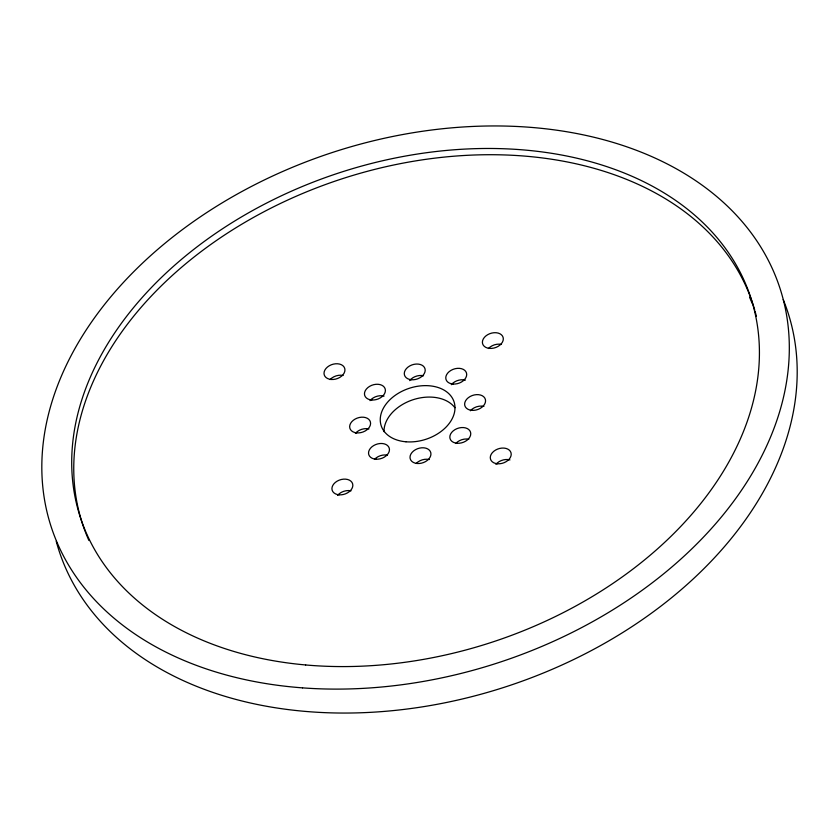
<?xml version="1.0" encoding="UTF-8"?>
<svg xmlns="http://www.w3.org/2000/svg" width="839" height="839" viewBox="0 0 839 839"><rect width="100%" height="100%" fill="white"/><g stroke="black" fill="none" stroke-linecap="round" stroke-linejoin="round"><path stroke-width="1.26" d="M755.09 311.416A352.758 246.813 -18.2 0 1 756.4 316.418M88.892 540.452A352.758 246.813 -18.2 0 1 85.882 533.289M85.41 532.083A352.758 246.813 -18.2 0 1 339.334 179.703A352.758 246.813 -18.2 0 1 754.743 310.168M749.584 297.363A352.758 246.813 -18.2 0 1 752.153 303.309M384.01 431.686A38.342 26.827 -18.2 0 1 412.557 399.888A38.342 26.827 -18.2 0 1 454.906 407.712M451.351 384.692A10.739 7.509 -18.2 0 1 465.341 380.161M470.406 410.764A10.739 7.509 -18.2 0 1 483.914 406.401M455.797 443.453A10.739 7.509 -18.2 0 1 468.812 439.237M416.186 463.464A10.739 7.509 -18.2 0 1 429.295 459.541M374.498 459.394A10.739 7.509 -18.2 0 1 387.513 455.189M355.432 433.312A10.739 7.509 -18.2 0 1 368.94 428.949M370.051 400.633A10.739 7.509 -18.2 0 1 384.042 396.113M409.684 380.623A10.739 7.509 -18.2 0 1 423.559 375.799M495.943 464.324A10.739 7.509 -18.2 0 1 509.965 459.929M337.561 495.388A10.739 7.509 -18.2 0 1 351.017 490.836M330.063 379.585A10.739 7.509 -18.2 0 1 343.12 375.484M488.434 348.521A10.739 7.509 -18.2 0 1 501.491 344.42M783.217 299.554A383.423 268.27 -18.2 0 1 508.958 685.746A383.423 268.27 -18.2 0 1 56.223 541.27M405.982 441.786A38.342 26.827 -18.2 0 0 454.193 402.29A38.342 26.827 -18.2 0 0 392.683 397.256A38.342 26.827 -18.2 0 0 405.982 441.786M453.102 384.042A10.739 7.509 -18.2 0 0 466.453 372.894A10.739 7.509 -18.2 0 0 449.159 371.646A10.739 7.509 -18.2 0 0 453.102 384.042M471.654 410.323A10.739 7.509 -18.2 0 0 485.382 399.416A10.739 7.509 -18.2 0 0 468.267 397.749A10.739 7.509 -18.2 0 0 471.654 410.323M457.161 443.265A10.739 7.509 -18.2 0 0 470.511 432.106A10.739 7.509 -18.2 0 0 453.217 430.868A10.739 7.509 -18.2 0 0 457.161 443.265M417.035 463.474A10.739 7.509 -18.2 0 0 430.764 452.567A10.739 7.509 -18.2 0 0 413.648 450.9A10.739 7.509 -18.2 0 0 417.035 463.474M375.862 459.206A10.739 7.509 -18.2 0 0 389.212 448.047A10.739 7.509 -18.2 0 0 371.918 446.809A10.739 7.509 -18.2 0 0 375.862 459.206M356.68 432.872A10.739 7.509 -18.2 0 0 370.408 421.975A10.739 7.509 -18.2 0 0 353.292 420.297A10.739 7.509 -18.2 0 0 356.68 432.872M371.803 399.993A10.739 7.509 -18.2 0 0 385.153 388.835A10.739 7.509 -18.2 0 0 367.86 387.587A10.739 7.509 -18.2 0 0 371.803 399.993M411.299 379.731A10.739 7.509 -18.2 0 0 425.027 368.824A10.739 7.509 -18.2 0 0 407.922 367.157A10.739 7.509 -18.2 0 0 411.299 379.731M497.496 463.768A10.739 7.509 -18.2 0 0 510.993 452.703A10.739 7.509 -18.2 0 0 493.772 451.298A10.739 7.509 -18.2 0 0 497.496 463.768M489.598 348.405A10.739 7.509 -18.2 0 0 503.096 337.351A10.739 7.509 -18.2 0 0 485.875 335.936A10.739 7.509 -18.2 0 0 489.598 348.405M331.227 379.469A10.739 7.509 -18.2 0 0 344.724 368.405A10.739 7.509 -18.2 0 0 327.493 367A10.739 7.509 -18.2 0 0 331.227 379.469M339.124 494.821A10.739 7.509 -18.2 0 0 352.621 483.767A10.739 7.509 -18.2 0 0 335.401 482.362A10.739 7.509 -18.2 0 0 339.124 494.821M302.533 687.865A383.423 268.27 -18.2 0 0 780.606 290.263A383.423 268.27 -18.2 0 0 163.553 244.464A383.423 268.27 -18.2 0 0 302.533 687.865M305.658 664.96A352.758 246.813 -18.2 0 0 752.688 303.917A352.758 246.813 -18.2 0 0 188.345 253.703A352.758 246.813 -18.2 0 0 305.658 664.96"/></g></svg>
